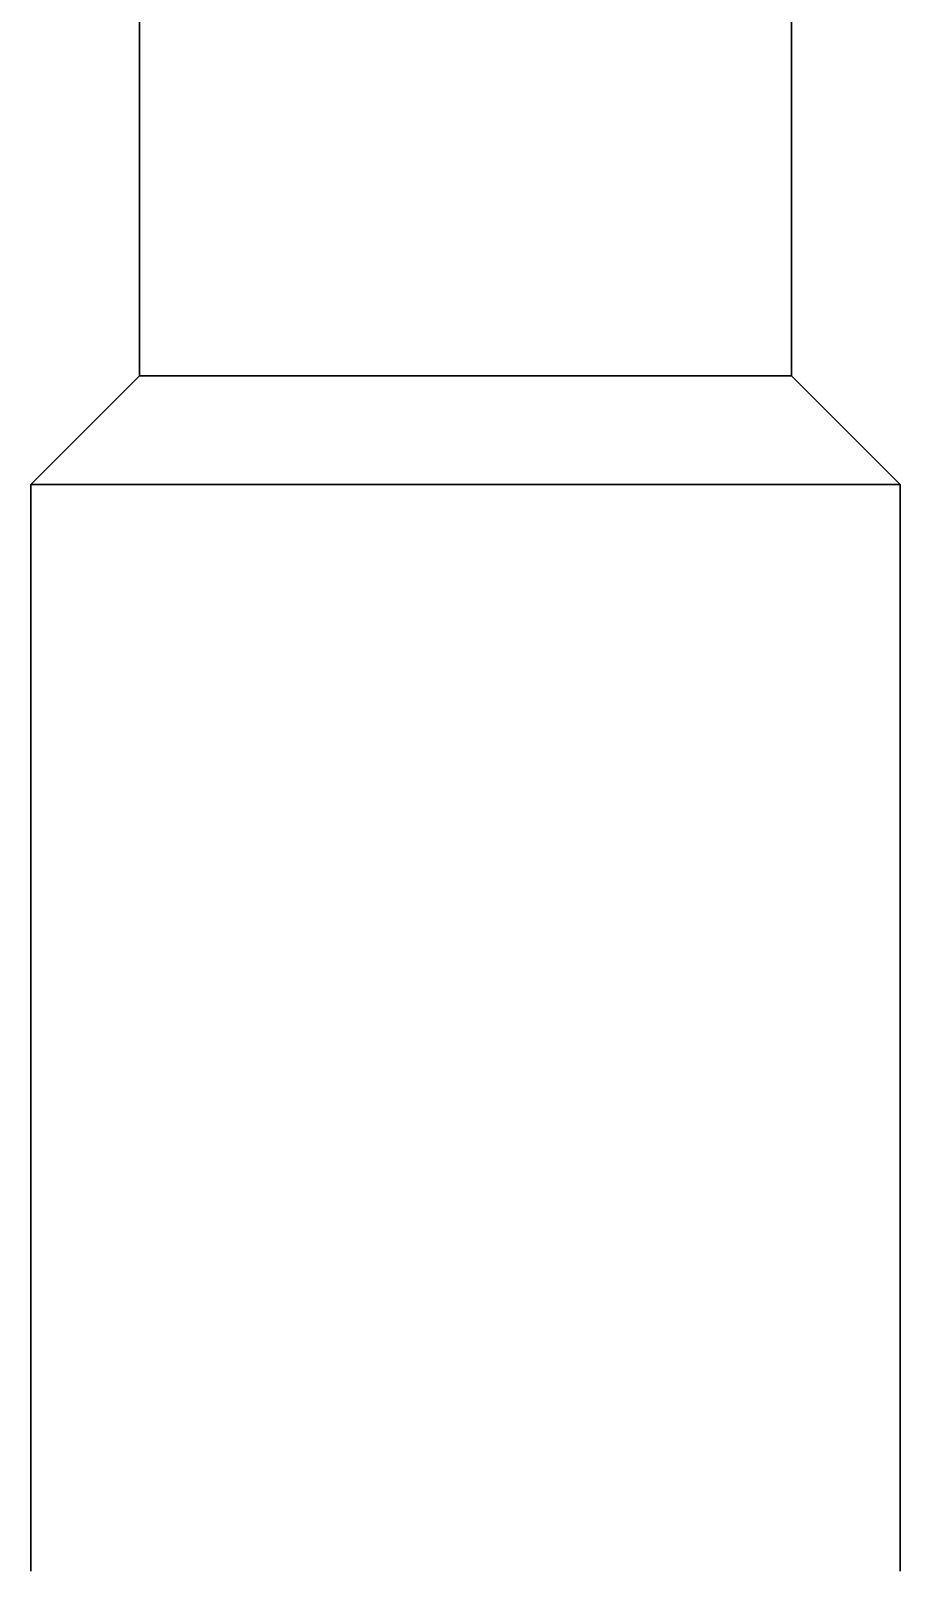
# Model space of a CAD drawing. Header units: metres. Extents: x -109 to 591, y -5 to 592.
# Drawn here: x 582.069 to 582.469, y 7.275 to 7.984 of the extents above; entities that cross this region are included whole.
import ezdxf

# ---------------------------------------------------------------- set-up
doc = ezdxf.new("R2010")
doc.units = ezdxf.units.M
doc.header["$LTSCALE"] = 0.03
doc.layers.add('Muro bajo', color=7, linetype='Continuous', lineweight=30)

msp = doc.modelspace()

# ---------------------------------------------------------------- linework, layer by layer
at = {"layer": 'Muro bajo'}
for p, q in [((582.11944, 7.82491), (582.11944, 9.27991)), ((582.41944, 7.82491), (582.41944, 9.27991)), ((582.11944, 7.82491), (582.06944, 7.77491)), ((582.11944, 7.82491), (582.41944, 7.82491)), ((582.41944, 7.82491), (582.46944, 7.77491)), ((582.06944, 7.27491), (582.06944, 7.77491)), ((582.06944, 7.77491), (582.46944, 7.77491)), ((582.46944, 7.27491), (582.46944, 7.77491))]:
    msp.add_line(p, q, dxfattribs=at)

doc.saveas('drawing.dxf')
